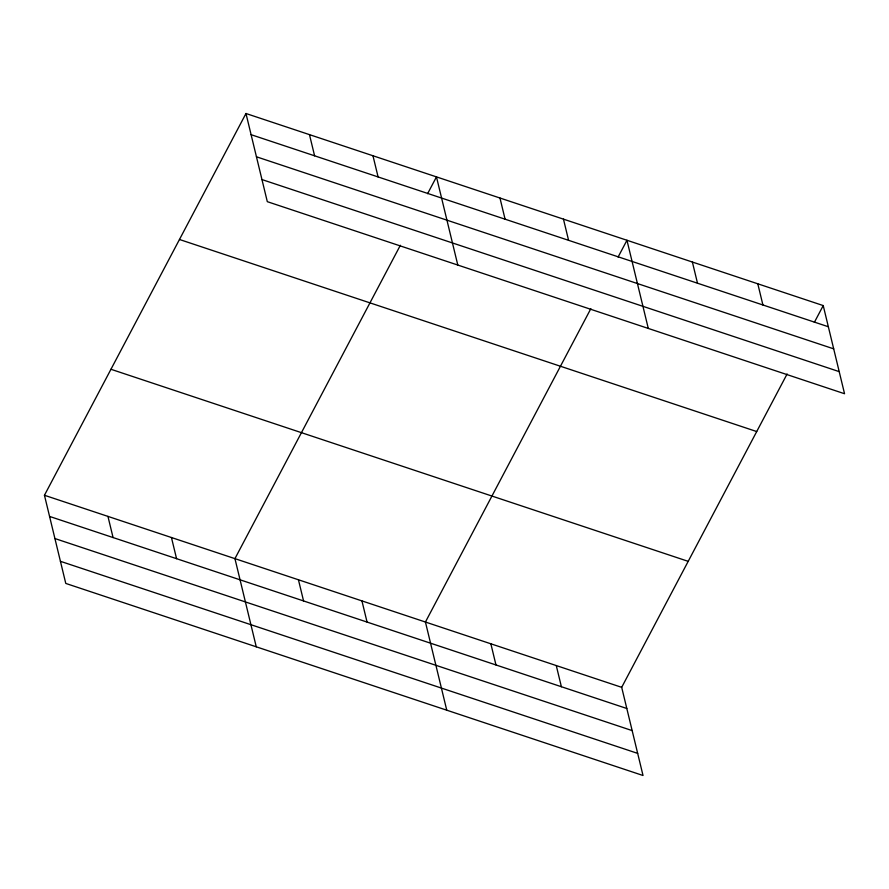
<?xml version="1.0" encoding="UTF-8"?>
<svg xmlns="http://www.w3.org/2000/svg" width="889" height="889" viewBox="0 0 889 889"><rect width="100%" height="100%" fill="white"/><g stroke="black" fill="none" stroke-linecap="round" stroke-linejoin="round"><path stroke-width="1.33" d="M787.121 373.958L621.689 687.33L643.025 775.497L65.775 583.428L44.45 495.262L245.975 113.503L823.225 305.572L844.55 393.738L267.311 201.67L245.975 113.503M400.361 245.275L234.94 558.636L256.265 646.814M427.598 193.691L436.466 176.889L457.802 265.055M590.852 308.661L425.431 622.022L446.756 710.189M618.088 257.065L626.956 240.274L648.292 328.441M814.357 322.374L823.225 305.572M251.098 134.684L828.348 326.752M256.454 156.786L833.693 348.855M261.955 179.567L839.205 371.635M179.478 239.485L756.717 431.554M110.958 369.279L688.197 561.348M44.45 495.262L621.689 687.33M49.573 516.431L626.812 708.5M54.918 538.545L632.168 730.602M60.43 561.315L637.669 753.383M757.795 283.802L762.918 304.983M692.375 262.033L697.498 283.213M563.459 219.138L568.582 240.319M499.962 198.014L505.085 219.194M556.27 665.561L561.392 686.73M372.969 155.764L378.092 176.933M490.85 643.792L495.973 664.961M309.472 134.639L314.595 155.808M361.934 600.897L367.057 622.067M298.437 579.772L303.56 600.942M171.444 537.512L176.567 558.692M107.947 516.387L113.07 537.556"/></g></svg>
